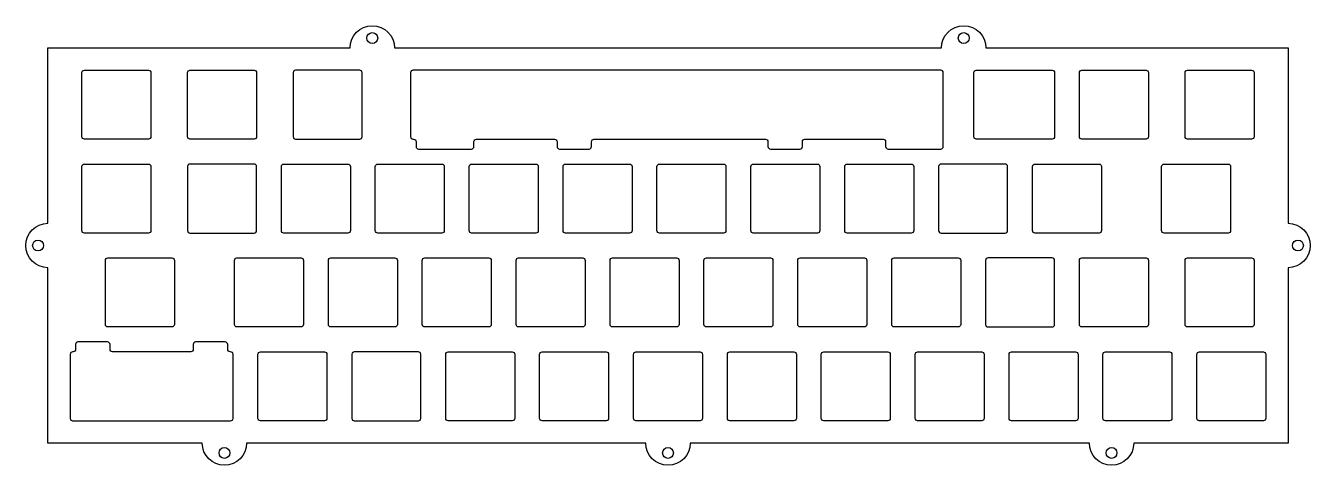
# Model space of a CAD drawing. Header units: millimetres. Extents: x -323 to -63, y 46 to 135.
import ezdxf

# ---------------------------------------------------------------- set-up
doc = ezdxf.new("R2010")
doc.units = ezdxf.units.MM
doc.layers.get('0').update_dxf_attribs({"linetype": 'CONTINUOUS'})

msp = doc.modelspace()

# ---------------------------------------------------------------- linework, layer by layer
for points in [[(-67.05625, 85.9875), (-67.05625, 50.3875), (-98.38125, 50.3875, -1), (-107.38125, 50.3875), (-188.38125, 50.3875, -1), (-197.38125, 50.3875), (-278.38125, 50.3875, -1), (-287.38125, 50.3875), (-318.70625, 50.3875), (-318.70625, 85.9875, -1), (-318.70625, 94.9875), (-318.70625, 130.5875), (-257.38125, 130.5875, -1), (-248.38125, 130.5875), (-137.38125, 130.5875, -1), (-128.38125, 130.5875), (-67.05625, 130.5875), (-67.05625, 94.9875, -1)], [(-297.8, 112.5625, -0.414213562), (-298.3, 112.0625), (-311.3, 112.0625, -0.414213562), (-311.8, 112.5625), (-311.8, 125.5625, -0.414213562), (-311.3, 126.0625), (-298.3, 126.0625, -0.414213562), (-297.8, 125.5625)], [(-276.36875, 112.5625, -0.414213562), (-276.86875, 112.0625), (-289.86875, 112.0625, -0.414213562), (-290.36875, 112.5625), (-290.36875, 125.5625, -0.414213562), (-289.86875, 126.0625), (-276.86875, 126.0625, -0.414213562), (-276.36875, 125.5625)], [(-268.4375, 112.0625), (-255.4375, 112.0625, 0.414213562), (-254.9375, 112.5625), (-254.9375, 125.5625, 0.414213562), (-255.4375, 126.0625), (-268.4375, 126.0625, 0.414213562), (-268.9375, 125.5625), (-268.9375, 112.5625, 0.414213562)], [(-165.6005, 111.5625, -0.414213562), (-165.1005, 112.0625), (-149.2245, 112.0625, -0.414213562), (-148.7245, 111.5625), (-148.7245, 110.5625, 0.414213562), (-148.2245, 110.0625), (-137.52325, 110.0625, 0.414213562), (-137.02325, 110.5625), (-137.02325, 125.5625, 0.414213562), (-137.52325, 126.0625), (-244.625, 126.0625, 0.414213562), (-245.125, 125.5625), (-245.125, 112.5625, 0.414213562), (-244.625, 112.0625), (-244.5, 112.0625, -0.414213562), (-244, 111.5625), (-244, 110.5625, 0.414213562), (-243.5, 110.0625), (-232.75025, 110.0625, 0.414213562), (-232.25025, 110.5625), (-232.25025, 111.5625, -0.414213562), (-231.75025, 112.0625), (-215.8995, 112.0625, -0.414213562), (-215.3995, 111.5625), (-215.3995, 110.5625, 0.414213562), (-214.8995, 110.0625), (-208.8995, 110.0625, 0.414213562), (-208.3995, 110.5625), (-208.3995, 111.5625, -0.414213562), (-207.8995, 112.0625), (-173.1005, 112.0625, -0.414213562), (-172.6005, 111.5625), (-172.6005, 110.5625, 0.414213562), (-172.1005, 110.0625), (-166.1005, 110.0625, 0.414213562), (-165.6005, 110.5625)], [(-114.44375, 112.5625, -0.414213562), (-114.94375, 112.0625), (-130.325, 112.0625, -0.414213562), (-130.825, 112.5625), (-130.825, 125.5625, -0.414213562), (-130.325, 126.0625), (-114.94375, 126.0625, -0.414213562), (-114.44375, 125.5625)], [(-95.39375, 112.5625, -0.414213562), (-95.89375, 112.0625), (-108.89375, 112.0625, -0.414213562), (-109.39375, 112.5625), (-109.39375, 125.5625, -0.414213562), (-108.89375, 126.0625), (-95.89375, 126.0625, -0.414213562), (-95.39375, 125.5625)], [(-73.9625, 112.5625, -0.414213562), (-74.4625, 112.0625), (-87.4625, 112.0625, -0.414213562), (-87.9625, 112.5625), (-87.9625, 125.5625, -0.414213562), (-87.4625, 126.0625), (-74.4625, 126.0625, -0.414213562), (-73.9625, 125.5625)], [(-311.3, 93.0125, -0.414213562), (-311.8, 93.5125), (-311.8, 106.5125, -0.414213562), (-311.3, 107.0125), (-298.3, 107.0125, -0.414213562), (-297.8, 106.5125), (-297.8, 93.5125, -0.414213562), (-298.3, 93.0125)], [(-276.36875, 93.5125), (-276.36875, 106.5125, 0.414213562), (-276.86875, 107.0125), (-289.86875, 107.0125, 0.414213562), (-290.36875, 106.5125), (-290.36875, 93.5125, 0.414213562), (-289.86875, 93.0125), (-276.86875, 93.0125, 0.414213562)], [(-257.31875, 93.5125, -0.414213562), (-257.81875, 93.0125), (-270.81875, 93.0125, -0.414213562), (-271.31875, 93.5125), (-271.31875, 106.5125, -0.414213562), (-270.81875, 107.0125), (-257.81875, 107.0125, -0.414213562), (-257.31875, 106.5125)], [(-238.26875, 93.5125, -0.414213562), (-238.76875, 93.0125), (-251.76875, 93.0125, -0.414213562), (-252.26875, 93.5125), (-252.26875, 106.5125, -0.414213562), (-251.76875, 107.0125), (-238.76875, 107.0125, -0.414213562), (-238.26875, 106.5125)], [(-219.21875, 93.5125, -0.414213562), (-219.71875, 93.0125), (-232.71875, 93.0125, -0.414213562), (-233.21875, 93.5125), (-233.21875, 106.5125, -0.414213562), (-232.71875, 107.0125), (-219.71875, 107.0125, -0.414213562), (-219.21875, 106.5125)], [(-200.16875, 93.5125, -0.414213562), (-200.66875, 93.0125), (-213.66875, 93.0125, -0.414213562), (-214.16875, 93.5125), (-214.16875, 106.5125, -0.414213562), (-213.66875, 107.0125), (-200.66875, 107.0125, -0.414213562), (-200.16875, 106.5125)], [(-194.61875, 93.0125, -0.414213562), (-195.11875, 93.5125), (-195.11875, 106.5125, -0.414213562), (-194.61875, 107.0125), (-181.61875, 107.0125, -0.414213562), (-181.11875, 106.5125), (-181.11875, 93.5125, -0.414213562), (-181.61875, 93.0125)], [(-162.06875, 93.5125, -0.414213562), (-162.56875, 93.0125), (-175.56875, 93.0125, -0.414213562), (-176.06875, 93.5125), (-176.06875, 106.5125, -0.414213562), (-175.56875, 107.0125), (-162.56875, 107.0125, -0.414213562), (-162.06875, 106.5125)], [(-143.01875, 93.5125, -0.414213562), (-143.51875, 93.0125), (-156.51875, 93.0125, -0.414213562), (-157.01875, 93.5125), (-157.01875, 106.5125, -0.414213562), (-156.51875, 107.0125), (-143.51875, 107.0125, -0.414213562), (-143.01875, 106.5125)], [(-123.96875, 93.5125), (-123.96875, 106.5125, 0.414213562), (-124.46875, 107.0125), (-137.46875, 107.0125, 0.414213562), (-137.96875, 106.5125), (-137.96875, 93.5125, 0.414213562), (-137.46875, 93.0125), (-124.46875, 93.0125, 0.414213562)], [(-104.91875, 93.5125, -0.414213562), (-105.41875, 93.0125), (-118.41875, 93.0125, -0.414213562), (-118.91875, 93.5125), (-118.91875, 106.5125, -0.414213562), (-118.41875, 107.0125), (-105.41875, 107.0125, -0.414213562), (-104.91875, 106.5125)], [(-78.725, 93.5125, -0.414213562), (-79.225, 93.0125), (-92.225, 93.0125, -0.414213562), (-92.725, 93.5125), (-92.725, 106.5125, -0.414213562), (-92.225, 107.0125), (-79.225, 107.0125, -0.414213562), (-78.725, 106.5125)], [(-293.0375, 74.4625, -0.414213562), (-293.5375, 73.9625), (-306.5375, 73.9625, -0.414213562), (-307.0375, 74.4625), (-307.0375, 87.4625, -0.414213562), (-306.5375, 87.9625), (-293.5375, 87.9625, -0.414213562), (-293.0375, 87.4625)], [(-266.84375, 74.4625, -0.414213562), (-267.34375, 73.9625), (-280.34375, 73.9625, -0.414213562), (-280.84375, 74.4625), (-280.84375, 87.4625, -0.414213562), (-280.34375, 87.9625), (-267.34375, 87.9625, -0.414213562), (-266.84375, 87.4625)], [(-247.79375, 74.4625, -0.414213562), (-248.29375, 73.9625), (-261.29375, 73.9625, -0.414213562), (-261.79375, 74.4625), (-261.79375, 87.4625, -0.414213562), (-261.29375, 87.9625), (-248.29375, 87.9625, -0.414213562), (-247.79375, 87.4625)], [(-228.74375, 74.4625, -0.414213562), (-229.24375, 73.9625), (-242.24375, 73.9625, -0.414213562), (-242.74375, 74.4625), (-242.74375, 87.4625, -0.414213562), (-242.24375, 87.9625), (-229.24375, 87.9625, -0.414213562), (-228.74375, 87.4625)], [(-209.69375, 74.4625, -0.414213562), (-210.19375, 73.9625), (-223.19375, 73.9625, -0.414213562), (-223.69375, 74.4625), (-223.69375, 87.4625, -0.414213562), (-223.19375, 87.9625), (-210.19375, 87.9625, -0.414213562), (-209.69375, 87.4625)], [(-190.64375, 74.4625, -0.414213562), (-191.14375, 73.9625), (-204.14375, 73.9625, -0.414213562), (-204.64375, 74.4625), (-204.64375, 87.4625, -0.414213562), (-204.14375, 87.9625), (-191.14375, 87.9625, -0.414213562), (-190.64375, 87.4625)], [(-171.59375, 74.4625, -0.414213562), (-172.09375, 73.9625), (-185.09375, 73.9625, -0.414213562), (-185.59375, 74.4625), (-185.59375, 87.4625, -0.414213562), (-185.09375, 87.9625), (-172.09375, 87.9625, -0.414213562), (-171.59375, 87.4625)], [(-152.54375, 74.4625, -0.414213562), (-153.04375, 73.9625), (-166.04375, 73.9625, -0.414213562), (-166.54375, 74.4625), (-166.54375, 87.4625, -0.414213562), (-166.04375, 87.9625), (-153.04375, 87.9625, -0.414213562), (-152.54375, 87.4625)], [(-133.49375, 74.4625, -0.414213562), (-133.99375, 73.9625), (-146.99375, 73.9625, -0.414213562), (-147.49375, 74.4625), (-147.49375, 87.4625, -0.414213562), (-146.99375, 87.9625), (-133.99375, 87.9625, -0.414213562), (-133.49375, 87.4625)], [(-114.44375, 74.4625), (-114.44375, 87.4625, 0.414213562), (-114.94375, 87.9625), (-127.94375, 87.9625, 0.414213562), (-128.44375, 87.4625), (-128.44375, 74.4625, 0.414213562), (-127.94375, 73.9625), (-114.94375, 73.9625, 0.414213562)], [(-108.89375, 73.9625, -0.414213562), (-109.39375, 74.4625), (-109.39375, 87.4625, -0.414213562), (-108.89375, 87.9625), (-95.89375, 87.9625, -0.414213562), (-95.39375, 87.4625), (-95.39375, 74.4625, -0.414213562), (-95.89375, 73.9625)], [(-73.9625, 74.4625, -0.414213562), (-74.4625, 73.9625), (-87.4625, 73.9625, -0.414213562), (-87.9625, 74.4625), (-87.9625, 87.4625, -0.414213562), (-87.4625, 87.9625), (-74.4625, 87.9625, -0.414213562), (-73.9625, 87.4625)], [(-313.09425, 69.4125, -0.414213562), (-313.59425, 68.9125), (-313.68125, 68.9125, 0.414213562), (-314.18125, 68.4125), (-314.18125, 55.4125, 0.414213562), (-313.68125, 54.9125), (-281.63125, 54.9125, 0.414213562), (-281.13125, 55.4125), (-281.13125, 68.4125, 0.414213562), (-281.63125, 68.9125), (-281.71825, 68.9125, -0.414213562), (-282.21825, 69.4125), (-282.21825, 70.4125, 0.414213562), (-282.71825, 70.9125), (-288.71825, 70.9125, 0.414213562), (-289.21825, 70.4125), (-289.21825, 69.4125, -0.414213562), (-289.71825, 68.9125), (-305.59425, 68.9125, -0.414213562), (-306.09425, 69.4125), (-306.09425, 70.4125, 0.414213562), (-306.59425, 70.9125), (-312.59425, 70.9125, 0.414213562), (-313.09425, 70.4125)], [(-262.08125, 55.4125, -0.414213562), (-262.58125, 54.9125), (-275.58125, 54.9125, -0.414213562), (-276.08125, 55.4125), (-276.08125, 68.4125, -0.414213562), (-275.58125, 68.9125), (-262.58125, 68.9125, -0.414213562), (-262.08125, 68.4125)], [(-243.03125, 55.4125), (-243.03125, 68.4125, 0.414213562), (-243.53125, 68.9125), (-256.53125, 68.9125, 0.414213562), (-257.03125, 68.4125), (-257.03125, 55.4125, 0.414213562), (-256.53125, 54.9125), (-243.53125, 54.9125, 0.414213562)], [(-223.98125, 55.4125, -0.414213562), (-224.48125, 54.9125), (-237.48125, 54.9125, -0.414213562), (-237.98125, 55.4125), (-237.98125, 68.4125, -0.414213562), (-237.48125, 68.9125), (-224.48125, 68.9125, -0.414213562), (-223.98125, 68.4125)], [(-204.93125, 55.4125, -0.414213562), (-205.43125, 54.9125), (-218.43125, 54.9125, -0.414213562), (-218.93125, 55.4125), (-218.93125, 68.4125, -0.414213562), (-218.43125, 68.9125), (-205.43125, 68.9125, -0.414213562), (-204.93125, 68.4125)], [(-185.88125, 55.4125, -0.414213562), (-186.38125, 54.9125), (-199.38125, 54.9125, -0.414213562), (-199.88125, 55.4125), (-199.88125, 68.4125, -0.414213562), (-199.38125, 68.9125), (-186.38125, 68.9125, -0.414213562), (-185.88125, 68.4125)], [(-166.83125, 55.4125, -0.414213562), (-167.33125, 54.9125), (-180.33125, 54.9125, -0.414213562), (-180.83125, 55.4125), (-180.83125, 68.4125, -0.414213562), (-180.33125, 68.9125), (-167.33125, 68.9125, -0.414213562), (-166.83125, 68.4125)], [(-147.78125, 55.4125, -0.414213562), (-148.28125, 54.9125), (-161.28125, 54.9125, -0.414213562), (-161.78125, 55.4125), (-161.78125, 68.4125, -0.414213562), (-161.28125, 68.9125), (-148.28125, 68.9125, -0.414213562), (-147.78125, 68.4125)], [(-142.23125, 54.9125, -0.414213562), (-142.73125, 55.4125), (-142.73125, 68.4125, -0.414213562), (-142.23125, 68.9125), (-129.23125, 68.9125, -0.414213562), (-128.73125, 68.4125), (-128.73125, 55.4125, -0.414213562), (-129.23125, 54.9125)], [(-109.68125, 55.4125, -0.414213562), (-110.18125, 54.9125), (-123.18125, 54.9125, -0.414213562), (-123.68125, 55.4125), (-123.68125, 68.4125, -0.414213562), (-123.18125, 68.9125), (-110.18125, 68.9125, -0.414213562), (-109.68125, 68.4125)], [(-90.63125, 55.4125, -0.414213562), (-91.13125, 54.9125), (-104.13125, 54.9125, -0.414213562), (-104.63125, 55.4125), (-104.63125, 68.4125, -0.414213562), (-104.13125, 68.9125), (-91.13125, 68.9125, -0.414213562), (-90.63125, 68.4125)], [(-85.08125, 54.9125, -0.414213562), (-85.58125, 55.4125), (-85.58125, 68.4125, -0.414213562), (-85.08125, 68.9125), (-72.08125, 68.9125, -0.414213562), (-71.58125, 68.4125), (-71.58125, 55.4125, -0.414213562), (-72.08125, 54.9125)]]:
    msp.add_lwpolyline(points, format="xyb", close=True)
for centre in [(-252.88125, 132.5875), (-132.88125, 132.5875), (-320.70625, 90.4875), (-65.05625, 90.4875), (-282.88125, 48.3875), (-192.88125, 48.3875), (-102.88125, 48.3875)]:
    msp.add_circle(centre, 1.1)

doc.saveas('drawing.dxf')
